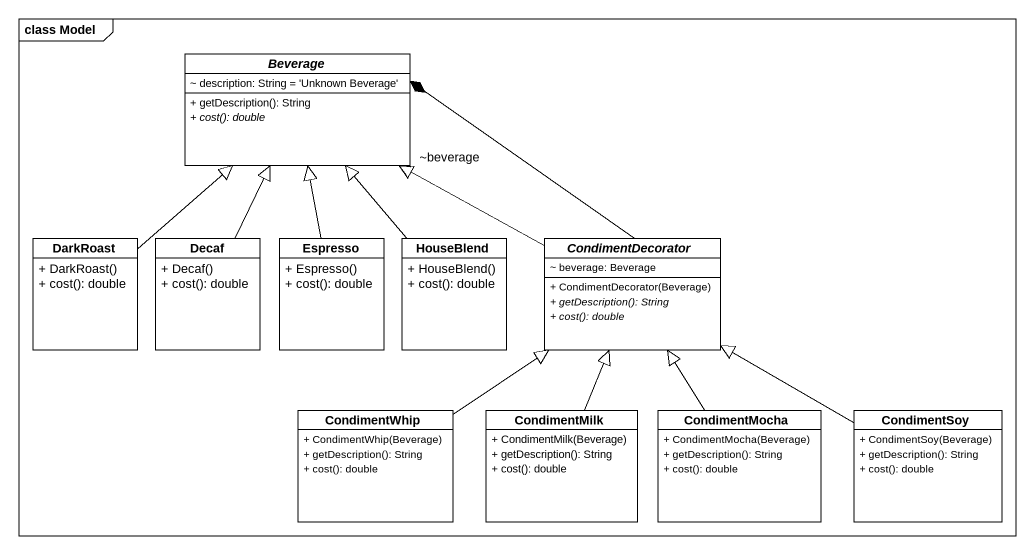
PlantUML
@startuml
mainframe class Model
hide circle
hide empty members
skinparam classAttributeIconSize 0
abstract class Beverage {
  ~ description: String = 'Unknown Beverage'
  + getDescription(): String
  {abstract} + cost(): double
}
class DarkRoast {
  + DarkRoast()
  + cost(): double
}
class Decaf {
  + Decaf()
  + cost(): double
}
class Espresso {
  + Espresso()
  + cost(): double
}
class HouseBlend {
  + HouseBlend()
  + cost(): double
}
abstract class CondimentDecorator {
  ~ beverage: Beverage
  + CondimentDecorator(Beverage)
  {abstract} + getDescription(): String
  {abstract} + cost(): double
}
class CondimentWhip {
  + CondimentWhip(Beverage)
  + getDescription(): String
  + cost(): double
}
class CondimentMilk {
  + CondimentMilk(Beverage)
  + getDescription(): String
  + cost(): double
}
class CondimentMocha {
  + CondimentMocha(Beverage)
  + getDescription(): String
  + cost(): double
}
class CondimentSoy {
  + CondimentSoy(Beverage)
  + getDescription(): String
  + cost(): double
}
DarkRoast -up-|> Beverage
Decaf -up-|> Beverage
Espresso -up-|> Beverage
HouseBlend -up-|> Beverage
CondimentDecorator -left-|> Beverage
CondimentDecorator -left-* Beverage
CondimentDecorator -left-> "~beverage" Beverage
CondimentWhip -up-|> CondimentDecorator
CondimentMilk -up-|> CondimentDecorator
CondimentMocha -up-|> CondimentDecorator
CondimentSoy -left-|> CondimentDecorator
@enduml
